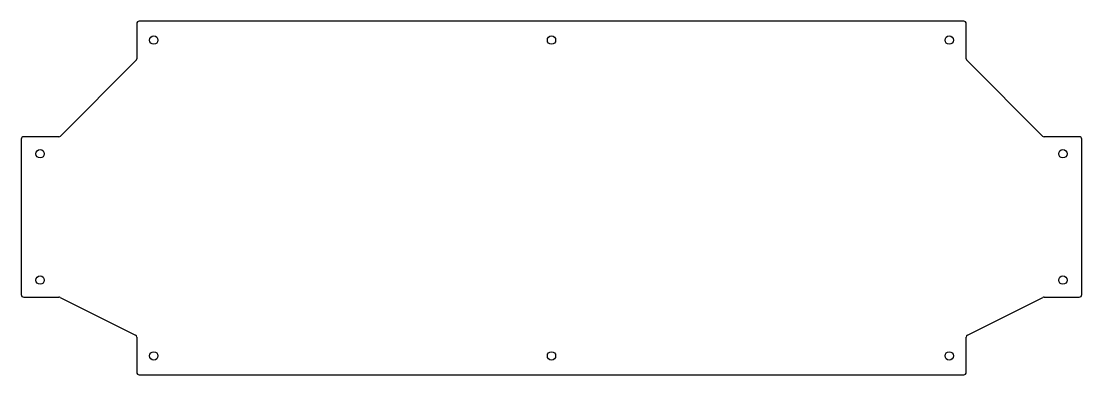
# Model space of a CAD drawing. Header units: millimetres. Extents: x -420 to 420, y -140 to 140.
import ezdxf

# ---------------------------------------------------------------- set-up
doc = ezdxf.new("R2010")
doc.units = ezdxf.units.MM
doc.layers.add('CUTOUTS', color=1, linetype='CONTINUOUS')
doc.layers.add('PERIMETER', color=5, linetype='CONTINUOUS')

msp = doc.modelspace()

# ---------------------------------------------------------------- linework, layer by layer
at = {"layer": 'CUTOUTS'}
for centre in [(-315, 125), (0, 125), (315, 125), (-405, 35), (405, 35), (-405, -65), (405, -65), (-315, -125), (0, -125), (315, -125)]:
    msp.add_circle(centre, 3.3, dxfattribs=at)
at = {"layer": 'PERIMETER'}
for p, q in [((-328.5, 138), (-328.5, 110.21)), ((326.5, 140), (-326.5, 140)), ((328.5, 110.21), (328.5, 138)), ((-329.09, 108.79), (-388.79, 49.09)), ((388.79, 49.09), (329.09, 108.79)), ((-420, 46.5), (-420, -76.5)), ((-390.21, 48.5), (-418, 48.5)), ((418, 48.5), (390.21, 48.5)), ((420, -76.5), (420, 46.5)), ((-418, -78.5), (-390.12, -78.5)), ((-389.22, -78.71), (-329.61, -108.52)), ((329.61, -108.52), (389.22, -78.71)), ((390.12, -78.5), (418, -78.5)), ((-328.5, -110.31), (-328.5, -138)), ((328.5, -138), (328.5, -110.31)), ((-326.5, -140), (326.5, -140))]:
    msp.add_line(p, q, dxfattribs=at)
for centre, start, end in [((-326.5, 138), 90, 180), ((326.5, 138), 0, 90), ((-330.5, 110.21), -45, 0), ((330.5, 110.21), 180, 225), ((-418, 46.5), 90, 180), ((-390.21, 50.5), 270, 315), ((390.21, 50.5), 225, 270), ((418, 46.5), 0, 90), ((-418, -76.5), 180, 270), ((-390.12, -80.5), 63.43495, 90), ((390.12, -80.5), 90, 116.56505), ((418, -76.5), -90, 0), ((-330.5, -110.31), 0, 63.43495), ((330.5, -110.31), 116.56505, 180), ((-326.5, -138), 180, 270), ((326.5, -138), -90, 0)]:
    msp.add_arc(centre, 2, start, end, dxfattribs=at)

doc.saveas('drawing.dxf')
